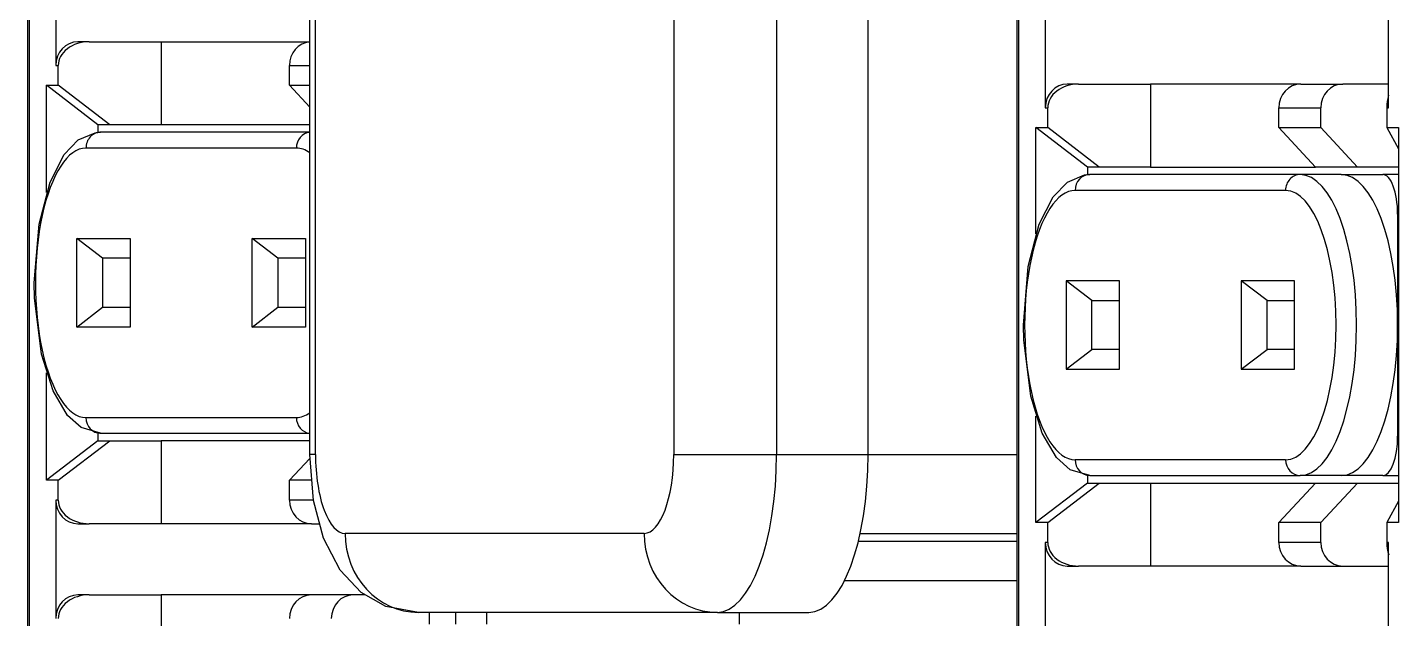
# Model space of a CAD drawing. Header units: inches. Extents: x 47316 to 59086, y 3141 to 11743.
# Drawn here: x 51901.51 to 51908.48, y 8983.1 to 8986.11 of the extents above; entities that cross this region are included whole.
import ezdxf

# ---------------------------------------------------------------- set-up
doc = ezdxf.new("R2010")
doc.units = ezdxf.units.IN
doc.header["$MEASUREMENT"] = 0
doc.layers.add('___SHELL', color=7, linetype='Continuous')

msp = doc.modelspace()

# ---------------------------------------------------------------- linework, layer by layer
at = {"layer": '___SHELL', "color": 0, "linetype": 'ByBlock', "lineweight": -2}
for p, q in [((51901.5078, 8992.4727), (51901.5078, 8982.0712)), ((51901.5166, 8992.4727), (51901.5166, 8982.0712)), ((51906.5374, 8991.2422), (51906.5374, 8969.511)), ((51906.5462, 8991.2422), (51906.5462, 8969.511)), ((51901.7662, 8985.5359), (51901.8524, 8985.5723)), ((51901.8524, 8985.5723), (51901.8797, 8985.5744)), ((51901.6946, 8985.4616), (51901.7662, 8985.5359)), ((51901.623, 8985.3217), (51901.6946, 8985.4616)), ((51901.5671, 8985.1073), (51901.623, 8985.3217)), ((51906.7226, 8985.2467), (51906.7942, 8985.321)), ((51906.7942, 8985.321), (51906.8804, 8985.3574)), ((51906.8804, 8985.3574), (51906.9077, 8985.3595)), ((51906.651, 8985.1068), (51906.7226, 8985.2467)), ((51901.5427, 8984.8092), (51901.5671, 8985.1073)), ((51906.5951, 8984.8924), (51906.651, 8985.1068)), ((51906.5708, 8984.5943), (51906.5951, 8984.8924)), ((51901.5443, 8984.7328), (51901.5427, 8984.8092)), ((51901.5795, 8984.4471), (51901.5443, 8984.7328)), ((51906.5723, 8984.5179), (51906.5708, 8984.5943)), ((51906.6075, 8984.2322), (51906.5723, 8984.5179)), ((51901.6379, 8984.2598), (51901.5795, 8984.4471)), ((51901.711, 8984.1353), (51901.6379, 8984.2598)), ((51906.6659, 8984.0449), (51906.6075, 8984.2322)), ((51901.7809, 8984.0728), (51901.711, 8984.1353)), ((51901.8797, 8984.044), (51901.7809, 8984.0728)), ((51906.739, 8983.9204), (51906.6659, 8984.0449)), ((51902.9622, 8983.7023), (51902.9428, 8983.9369)), ((51906.8089, 8983.8579), (51906.739, 8983.9204)), ((51906.9077, 8983.8291), (51906.8089, 8983.8579)), ((51903.0126, 8983.5115), (51902.9622, 8983.7023)), ((51903.0974, 8983.3489), (51903.0126, 8983.5115)), ((51903.2048, 8983.2354), (51903.0974, 8983.3489)), ((51903.3296, 8983.1643), (51903.2048, 8983.2354)), ((51903.495, 8983.1336), (51903.3296, 8983.1643))]:
    msp.add_line(p, q, dxfattribs=at)
at = {"layer": '___SHELL', "color": 0, "linetype": 'ByBlock', "lineweight": -2, "ltscale": 0.2}
for p, q in [((51902.9428, 8983.9369), (51902.9428, 8987.1504)), ((51902.9721, 8983.9369), (51902.9721, 8987.1504)), ((51904.7928, 8987.1504), (51904.7928, 8983.9369)), ((51905.3157, 8987.1504), (51905.3157, 8983.9369)), ((51905.7813, 8983.9369), (51905.7813, 8987.1504))]:
    msp.add_line(p, q, dxfattribs=at)
at = {"layer": '___SHELL', "color": 0, "linetype": 'ByBlock', "lineweight": -2, "ltscale": 0.0375}
for p, q in [((51901.652, 8986.5164), (51901.652, 8985.9139)), ((51906.6816, 8986.3015), (51906.6816, 8985.699)), ((51908.4271, 8985.699), (51908.4271, 8986.3015)), ((51901.652, 8983.7046), (51901.652, 8983.1021)), ((51906.6816, 8983.4897), (51906.6816, 8982.8872)), ((51908.4271, 8982.8872), (51908.4271, 8983.4897))]:
    msp.add_line(p, q, dxfattribs=at)
at = {"layer": '___SHELL', "color": 0, "linetype": 'ByBlock', "lineweight": -2, "ltscale": 0.003607}
for p, q in [((51901.8217, 8986.0343), (51901.7638, 8986.0343)), ((51906.8512, 8985.8195), (51906.7933, 8985.8195)), ((51901.7638, 8983.5841), (51901.8217, 8983.5841)), ((51906.7933, 8983.3692), (51906.8512, 8983.3692)), ((51901.8217, 8983.2226), (51901.7638, 8983.2226))]:
    msp.add_line(p, q, dxfattribs=at)
at = {"layer": '___SHELL', "color": 0, "linetype": 'ByBlock', "lineweight": -2, "ltscale": 0.022778}
for p, q in [((51901.8217, 8986.0343), (51902.1877, 8986.0343)), ((51902.1877, 8983.5841), (51901.8217, 8983.5841)), ((51901.8217, 8983.2226), (51902.1877, 8983.2226))]:
    msp.add_line(p, q, dxfattribs=at)
at = {"layer": '___SHELL', "color": 0, "linetype": 'ByBlock', "lineweight": -2, "ltscale": 0.046994}
for p, q in [((51902.1877, 8986.0343), (51902.9428, 8986.0343)), ((51902.9428, 8985.6126), (51902.1877, 8985.6126)), ((51902.9428, 8984.0059), (51902.1877, 8984.0059))]:
    msp.add_line(p, q, dxfattribs=at)
at = {"layer": '___SHELL', "color": 0, "linetype": 'ByBlock', "lineweight": -2, "ltscale": 0.026248}
for p, q in [((51902.1877, 8986.0343), (51902.1877, 8985.6126)), ((51902.1877, 8983.2226), (51902.1877, 8982.8008))]:
    msp.add_line(p, q, dxfattribs=at)
at = {"layer": '___SHELL', "color": 0, "linetype": 'ByBlock', "lineweight": -2, "ltscale": 0.000796509}
for p, q in [((51901.652, 8985.9139), (51901.6648, 8985.9139)), ((51906.6816, 8985.699), (51906.6944, 8985.699)), ((51901.6648, 8983.7046), (51901.652, 8983.7046)), ((51906.6944, 8983.4897), (51906.6816, 8983.4897))]:
    msp.add_line(p, q, dxfattribs=at)
at = {"layer": '___SHELL', "color": 0, "linetype": 'ByBlock', "lineweight": -2, "ltscale": 0.00625}
for p, q in [((51901.6648, 8985.8135), (51901.6648, 8985.9139)), ((51902.8395, 8985.8135), (51902.8395, 8985.9139)), ((51906.6944, 8985.5985), (51906.6944, 8985.699)), ((51907.869, 8985.5985), (51907.869, 8985.699)), ((51908.0819, 8985.5985), (51908.0819, 8985.699)), ((51908.4173, 8985.699), (51908.4173, 8985.5985)), ((51901.6648, 8983.7046), (51901.6648, 8983.805)), ((51902.8395, 8983.7046), (51902.8395, 8983.805)), ((51906.6944, 8983.4897), (51906.6944, 8983.5901)), ((51907.869, 8983.4897), (51907.869, 8983.5901)), ((51908.0819, 8983.4897), (51908.0819, 8983.5901)), ((51908.4173, 8983.5901), (51908.4173, 8983.4897))]:
    msp.add_line(p, q, dxfattribs=at)
at = {"layer": '___SHELL', "color": 0, "linetype": 'ByBlock', "lineweight": -2, "ltscale": 0.006427}
for p, q in [((51902.8395, 8985.9139), (51902.9428, 8985.9139)), ((51902.8395, 8985.8135), (51902.9428, 8985.8135))]:
    msp.add_line(p, q, dxfattribs=at)
at = {"layer": '___SHELL', "color": 0, "linetype": 'ByBlock', "lineweight": -2, "ltscale": 0.033963}
msp.add_line((51901.6047, 8985.2678), (51901.6047, 8985.8135), dxfattribs=at)
at = {"layer": '___SHELL', "color": 0, "linetype": 'ByBlock', "lineweight": -2, "ltscale": 0.003745}
for p, q in [((51901.6047, 8985.8135), (51901.6648, 8985.8135)), ((51901.9263, 8985.6126), (51901.8661, 8985.6126)), ((51901.8661, 8984.0059), (51901.9263, 8984.0059)), ((51901.6648, 8983.805), (51901.6047, 8983.805))]:
    msp.add_line(p, q, dxfattribs=at)
at = {"layer": '___SHELL', "color": 0, "linetype": 'ByBlock', "lineweight": -2, "ltscale": 0.020519}
for p, q in [((51901.8661, 8985.6126), (51901.6047, 8985.8135)), ((51901.9263, 8985.6126), (51901.6648, 8985.8135)), ((51906.8956, 8985.3977), (51906.6342, 8985.5985)), ((51906.9558, 8985.3977), (51906.6944, 8985.5985)), ((51901.8661, 8984.0059), (51901.6047, 8983.805)), ((51901.6648, 8983.805), (51901.9263, 8984.0059)), ((51906.8956, 8983.791), (51906.6342, 8983.5901)), ((51906.6944, 8983.5901), (51906.9558, 8983.791))]:
    msp.add_line(p, q, dxfattribs=at)
at = {"layer": '___SHELL', "color": 0, "linetype": 'ByBlock', "lineweight": -2, "ltscale": 0.009456}
msp.add_line((51902.9428, 8985.702), (51902.8395, 8985.8135), dxfattribs=at)
at = {"layer": '___SHELL', "color": 0, "linetype": 'ByBlock', "lineweight": -2, "ltscale": 0.022781}
for p, q in [((51906.8512, 8985.8195), (51907.2173, 8985.8195)), ((51907.2173, 8983.3692), (51906.8512, 8983.3692))]:
    msp.add_line(p, q, dxfattribs=at)
at = {"layer": '___SHELL', "color": 0, "linetype": 'ByBlock', "lineweight": -2, "ltscale": 0.047519}
for p, q in [((51907.9808, 8985.8195), (51907.2173, 8985.8195)), ((51902.9512, 8983.5841), (51902.1877, 8983.5841)), ((51907.9808, 8983.3692), (51907.2173, 8983.3692)), ((51902.9512, 8983.2226), (51902.1877, 8983.2226))]:
    msp.add_line(p, q, dxfattribs=at)
at = {"layer": '___SHELL', "color": 0, "linetype": 'ByBlock', "lineweight": -2, "ltscale": 0.026251}
for p, q in [((51907.2173, 8985.8195), (51907.2173, 8985.3977)), ((51902.1877, 8984.0059), (51902.1877, 8983.5841)), ((51907.2173, 8983.791), (51907.2173, 8983.3692))]:
    msp.add_line(p, q, dxfattribs=at)
at = {"layer": '___SHELL', "color": 0, "linetype": 'ByBlock', "lineweight": -2, "ltscale": 0.013251}
for p, q in [((51907.9808, 8985.8195), (51908.1937, 8985.8195)), ((51907.869, 8985.699), (51908.0819, 8985.699)), ((51907.869, 8985.5985), (51908.0819, 8985.5985)), ((51908.2682, 8985.3977), (51908.0553, 8985.3977)), ((51908.0553, 8983.791), (51908.2682, 8983.791)), ((51908.0819, 8983.5901), (51907.869, 8983.5901)), ((51908.0819, 8983.4897), (51907.869, 8983.4897)), ((51907.9808, 8983.3692), (51908.1937, 8983.3692)), ((51903.1641, 8983.2226), (51902.9512, 8983.2226))]:
    msp.add_line(p, q, dxfattribs=at)
at = {"layer": '___SHELL', "color": 0, "linetype": 'ByBlock', "lineweight": -2, "ltscale": 0.014526}
for p, q in [((51908.4271, 8985.8195), (51908.1937, 8985.8195)), ((51908.1937, 8983.3692), (51908.4271, 8983.3692))]:
    msp.add_line(p, q, dxfattribs=at)
at = {"layer": '___SHELL', "color": 0, "linetype": 'ByBlock', "lineweight": -2, "ltscale": 0.000610352}
for p, q in [((51908.4173, 8985.699), (51908.4271, 8985.699)), ((51908.4271, 8983.4897), (51908.4173, 8983.4897))]:
    msp.add_line(p, q, dxfattribs=at)
at = {"layer": '___SHELL', "color": 0, "linetype": 'ByBlock', "lineweight": -2, "ltscale": 0.002502}
msp.add_line((51901.8661, 8985.6126), (51901.8661, 8985.5724), dxfattribs=at)
at = {"layer": '___SHELL', "color": 0, "linetype": 'ByBlock', "lineweight": -2, "ltscale": 0.000177002}
for p, q in [((51901.8797, 8985.5744), (51901.8768, 8985.5744)), ((51906.9048, 8985.3595), (51906.9077, 8985.3595)), ((51901.8768, 8984.044), (51901.8797, 8984.044))]:
    msp.add_line(p, q, dxfattribs=at)
at = {"layer": '___SHELL', "color": 0, "linetype": 'ByBlock', "lineweight": -2, "ltscale": 0.066168}
for p, q in [((51902.9428, 8985.5744), (51901.8797, 8985.5744)), ((51901.8797, 8984.044), (51902.9428, 8984.044))]:
    msp.add_line(p, q, dxfattribs=at)
at = {"layer": '___SHELL', "color": 0, "linetype": 'ByBlock', "lineweight": -2, "ltscale": 0.016272}
for p, q in [((51902.1877, 8985.6126), (51901.9263, 8985.6126)), ((51907.2173, 8985.3977), (51906.9558, 8985.3977)), ((51901.9263, 8984.0059), (51902.1877, 8984.0059)), ((51906.9558, 8983.791), (51907.2173, 8983.791))]:
    msp.add_line(p, q, dxfattribs=at)
at = {"layer": '___SHELL', "color": 0, "linetype": 'ByBlock', "lineweight": -2, "ltscale": 0.033661}
msp.add_line((51906.6342, 8985.0577), (51906.6342, 8985.5985), dxfattribs=at)
at = {"layer": '___SHELL', "color": 0, "linetype": 'ByBlock', "lineweight": -2, "ltscale": 0.003748}
for p, q in [((51906.6342, 8985.5985), (51906.6944, 8985.5985)), ((51908.4173, 8985.5985), (51908.4775, 8985.5985)), ((51906.9558, 8985.3977), (51906.8956, 8985.3977)), ((51906.8956, 8983.791), (51906.9558, 8983.791)), ((51906.6944, 8983.5901), (51906.6342, 8983.5901)), ((51908.4775, 8983.5901), (51908.4173, 8983.5901))]:
    msp.add_line(p, q, dxfattribs=at)
at = {"layer": '___SHELL', "color": 0, "linetype": 'ByBlock', "lineweight": -2, "ltscale": 0.017047}
for p, q in [((51907.869, 8985.5985), (51908.0553, 8985.3977)), ((51908.0819, 8985.5985), (51908.2682, 8985.3977)), ((51908.0553, 8983.791), (51907.869, 8983.5901)), ((51908.2682, 8983.791), (51908.0819, 8983.5901))]:
    msp.add_line(p, q, dxfattribs=at)
at = {"layer": '___SHELL', "color": 0, "linetype": 'ByBlock', "lineweight": -2, "ltscale": 0.007745}
for p, q in [((51908.4173, 8985.5985), (51908.4775, 8985.4896)), ((51908.4775, 8983.699), (51908.4173, 8983.5901))]:
    msp.add_line(p, q, dxfattribs=at)
at = {"layer": '___SHELL', "color": 0, "linetype": 'ByBlock', "lineweight": -2, "ltscale": 0.125}
msp.add_line((51908.4775, 8985.5985), (51908.4775, 8983.5901), dxfattribs=at)
at = {"layer": '___SHELL', "color": 0, "linetype": 'ByBlock', "lineweight": -2, "ltscale": 0.066586}
for p, q in [((51902.875, 8985.4941), (51901.8052, 8985.4941)), ((51907.9775, 8985.3595), (51906.9077, 8985.3595)), ((51907.9031, 8985.2792), (51906.8332, 8985.2792)), ((51901.8052, 8984.1243), (51902.875, 8984.1243)), ((51907.9031, 8983.9095), (51906.8332, 8983.9095)), ((51906.9077, 8983.8291), (51907.9775, 8983.8291))]:
    msp.add_line(p, q, dxfattribs=at)
at = {"layer": '___SHELL', "color": 0, "linetype": 'ByBlock', "lineweight": -2, "ltscale": 0.002469}
msp.add_line((51906.8956, 8985.3977), (51906.8956, 8985.358), dxfattribs=at)
at = {"layer": '___SHELL', "color": 0, "linetype": 'ByBlock', "lineweight": -2, "ltscale": 0.052155}
for p, q in [((51907.2173, 8985.3977), (51908.0553, 8985.3977)), ((51907.2173, 8983.791), (51908.0553, 8983.791))]:
    msp.add_line(p, q, dxfattribs=at)
at = {"layer": '___SHELL', "color": 0, "linetype": 'ByBlock', "lineweight": -2, "ltscale": 0.013028}
for p, q in [((51908.4775, 8985.3977), (51908.2682, 8985.3977)), ((51908.2682, 8983.791), (51908.4775, 8983.791))]:
    msp.add_line(p, q, dxfattribs=at)
at = {"layer": '___SHELL', "color": 0, "linetype": 'ByBlock', "lineweight": -2, "ltscale": 0.012979}
for p, q in [((51908.1861, 8985.3595), (51907.9775, 8985.3595)), ((51908.1861, 8983.8291), (51907.9775, 8983.8291))]:
    msp.add_line(p, q, dxfattribs=at)
at = {"layer": '___SHELL', "color": 0, "linetype": 'ByBlock', "lineweight": -2, "ltscale": 0.013159}
for p, q in [((51908.1861, 8985.3595), (51908.3975, 8985.3595)), ((51908.3975, 8983.8291), (51908.1861, 8983.8291))]:
    msp.add_line(p, q, dxfattribs=at)
at = {"layer": '___SHELL', "color": 0, "linetype": 'ByBlock', "lineweight": -2, "ltscale": 0.004977}
for p, q in [((51908.4775, 8985.3595), (51908.3975, 8985.3595)), ((51908.3975, 8983.8291), (51908.4775, 8983.8291))]:
    msp.add_line(p, q, dxfattribs=at)
at = {"layer": '___SHELL', "color": 0, "linetype": 'ByBlock', "lineweight": -2, "ltscale": 0.035126}
for p, q in [((51908.4727, 8985.1587), (51908.4727, 8984.5943)), ((51908.4727, 8984.5943), (51908.4727, 8984.0299))]:
    msp.add_line(p, q, dxfattribs=at)
at = {"layer": '___SHELL', "color": 0, "linetype": 'ByBlock', "lineweight": -2, "ltscale": 0.000296021}
for p, q in [((51908.4727, 8985.1587), (51908.4775, 8985.1587)), ((51908.4775, 8984.0299), (51908.4727, 8984.0299))]:
    msp.add_line(p, q, dxfattribs=at)
at = {"layer": '___SHELL', "color": 0, "linetype": 'ByBlock', "lineweight": -2, "ltscale": 0.016858}
for p, q in [((51901.7593, 8985.0342), (51902.0301, 8985.0342)), ((51902.6501, 8985.0342), (51902.9209, 8985.0342)), ((51907.0582, 8984.8193), (51906.7873, 8984.8193)), ((51907.949, 8984.8193), (51907.6781, 8984.8193)), ((51902.0301, 8984.5843), (51901.7593, 8984.5843)), ((51902.9209, 8984.5843), (51902.6501, 8984.5843)), ((51906.7873, 8984.3694), (51907.0582, 8984.3694)), ((51907.6781, 8984.3694), (51907.949, 8984.3694))]:
    msp.add_line(p, q, dxfattribs=at)
at = {"layer": '___SHELL', "color": 0, "linetype": 'ByBlock', "lineweight": -2, "ltscale": 0.028}
for p, q in [((51901.7593, 8984.5843), (51901.7593, 8985.0342)), ((51902.0301, 8985.0342), (51902.0301, 8984.5843)), ((51902.6501, 8984.5843), (51902.6501, 8985.0342)), ((51902.9209, 8985.0342), (51902.9209, 8984.5843)), ((51907.0582, 8984.3694), (51907.0582, 8984.8193)), ((51907.6781, 8984.8193), (51907.6781, 8984.3694)), ((51907.949, 8984.3694), (51907.949, 8984.8193))]:
    msp.add_line(p, q, dxfattribs=at)
at = {"layer": '___SHELL', "color": 0, "linetype": 'ByBlock', "lineweight": -2, "ltscale": 0.010259}
for p, q in [((51901.89, 8984.9337), (51901.7593, 8985.0342)), ((51902.7808, 8984.9337), (51902.6501, 8985.0342)), ((51906.918, 8984.7189), (51906.7873, 8984.8193)), ((51907.8088, 8984.7189), (51907.6781, 8984.8193)), ((51901.7593, 8984.5843), (51901.89, 8984.6847)), ((51902.6501, 8984.5843), (51902.7808, 8984.6847)), ((51906.7873, 8984.3694), (51906.918, 8984.4698)), ((51907.6781, 8984.3694), (51907.8088, 8984.4698))]:
    msp.add_line(p, q, dxfattribs=at)
at = {"layer": '___SHELL', "color": 0, "linetype": 'ByBlock', "lineweight": -2, "ltscale": 0.008722}
for p, q in [((51902.0301, 8984.9337), (51901.89, 8984.9337)), ((51902.9209, 8984.9337), (51902.7808, 8984.9337)), ((51901.89, 8984.6847), (51902.0301, 8984.6847)), ((51902.7808, 8984.6847), (51902.9209, 8984.6847)), ((51906.918, 8984.7189), (51907.0582, 8984.7189)), ((51907.8088, 8984.7189), (51907.949, 8984.7189)), ((51907.0582, 8984.4698), (51906.918, 8984.4698)), ((51907.949, 8984.4698), (51907.8088, 8984.4698))]:
    msp.add_line(p, q, dxfattribs=at)
at = {"layer": '___SHELL', "color": 0, "linetype": 'ByBlock', "lineweight": -2, "ltscale": 0.0155}
for p, q in [((51901.89, 8984.9337), (51901.89, 8984.6847)), ((51902.7808, 8984.9337), (51902.7808, 8984.6847)), ((51907.8088, 8984.4698), (51907.8088, 8984.7189))]:
    msp.add_line(p, q, dxfattribs=at)
at = {"layer": '___SHELL', "color": 0, "linetype": 'ByBlock', "lineweight": -2, "ltscale": 0.028003}
msp.add_line((51906.7873, 8984.8193), (51906.7873, 8984.3694), dxfattribs=at)
at = {"layer": '___SHELL', "color": 0, "linetype": 'ByBlock', "lineweight": -2, "ltscale": 0.015503}
msp.add_line((51906.918, 8984.4698), (51906.918, 8984.7189), dxfattribs=at)
at = {"layer": '___SHELL', "color": 0, "linetype": 'ByBlock', "lineweight": -2, "ltscale": 0.033966}
msp.add_line((51901.6047, 8983.805), (51901.6047, 8984.3508), dxfattribs=at)
at = {"layer": '___SHELL', "color": 0, "linetype": 'ByBlock', "lineweight": -2, "ltscale": 0.033664}
msp.add_line((51906.6342, 8983.5901), (51906.6342, 8984.131), dxfattribs=at)
at = {"layer": '___SHELL', "color": 0, "linetype": 'ByBlock', "lineweight": -2, "ltscale": 0.002408}
msp.add_line((51901.8661, 8984.0446), (51901.8661, 8984.0059), dxfattribs=at)
at = {"layer": '___SHELL', "color": 0, "linetype": 'ByBlock', "lineweight": -2, "ltscale": 0.009467}
msp.add_line((51902.943, 8983.9166), (51902.8395, 8983.805), dxfattribs=at)
at = {"layer": '___SHELL', "color": 0, "linetype": 'ByBlock', "lineweight": -2, "ltscale": 0.001822}
msp.add_line((51902.9721, 8983.9369), (51902.9428, 8983.9369), dxfattribs=at)
at = {"layer": '___SHELL', "color": 0, "linetype": 'ByBlock', "lineweight": -2, "ltscale": 0.032544}
msp.add_line((51904.7928, 8983.9369), (51905.3157, 8983.9369), dxfattribs=at)
at = {"layer": '___SHELL', "color": 0, "linetype": 'ByBlock', "lineweight": -2, "ltscale": 0.028976}
msp.add_line((51905.3157, 8983.9369), (51905.7813, 8983.9369), dxfattribs=at)
at = {"layer": '___SHELL', "color": 0, "linetype": 'ByBlock', "lineweight": -2, "ltscale": 0.047058}
msp.add_line((51905.7813, 8983.9369), (51906.5374, 8983.9369), dxfattribs=at)
at = {"layer": '___SHELL', "color": 0, "linetype": 'ByBlock', "lineweight": -2, "ltscale": 0.002402}
msp.add_line((51906.8956, 8983.8295), (51906.8956, 8983.791), dxfattribs=at)
at = {"layer": '___SHELL', "color": 0, "linetype": 'ByBlock', "lineweight": -2, "ltscale": 0.000109906}
msp.add_line((51906.9048, 8983.8291), (51906.9031, 8983.8292), dxfattribs=at)
at = {"layer": '___SHELL', "color": 0, "linetype": 'ByBlock', "lineweight": -2, "ltscale": 0.000170898}
msp.add_line((51906.9076, 8983.8291), (51906.9048, 8983.8291), dxfattribs=at)
at = {"layer": '___SHELL', "color": 0, "linetype": 'ByBlock', "lineweight": -2, "ltscale": 0.006799}
msp.add_line((51902.9488, 8983.805), (51902.8395, 8983.805), dxfattribs=at)
at = {"layer": '___SHELL', "color": 0, "linetype": 'ByBlock', "lineweight": -2, "ltscale": 0.00762}
msp.add_line((51902.962, 8983.7046), (51902.8395, 8983.7046), dxfattribs=at)
at = {"layer": '___SHELL', "color": 0, "linetype": 'ByBlock', "lineweight": -2, "ltscale": 0.002347}
msp.add_line((51902.9512, 8983.5841), (51902.9889, 8983.5841), dxfattribs=at)
at = {"layer": '___SHELL', "color": 0, "linetype": 'ByBlock', "lineweight": -2, "ltscale": 0.094586}
msp.add_line((51904.6423, 8983.5352), (51903.1226, 8983.5352), dxfattribs=at)
at = {"layer": '___SHELL', "color": 0, "linetype": 'ByBlock', "lineweight": -2, "ltscale": 0.050146}
msp.add_line((51905.7317, 8983.4951), (51906.5374, 8983.4951), dxfattribs=at)
at = {"layer": '___SHELL', "color": 0, "linetype": 'ByBlock', "lineweight": -2, "ltscale": 0.04957}
msp.add_line((51905.7409, 8983.5352), (51906.5374, 8983.5352), dxfattribs=at)
at = {"layer": '___SHELL', "color": 0, "linetype": 'ByBlock', "lineweight": -2, "ltscale": 0.054553}
msp.add_line((51906.5374, 8983.2942), (51905.6608, 8983.2942), dxfattribs=at)
at = {"layer": '___SHELL', "color": 0, "linetype": 'ByBlock', "lineweight": -2, "ltscale": 0.003595}
msp.add_line((51903.2219, 8983.2226), (51903.1641, 8983.2226), dxfattribs=at)
at = {"layer": '___SHELL', "color": 0, "linetype": 'ByBlock', "lineweight": -2, "ltscale": 0.094589}
msp.add_line((51905.0148, 8983.1336), (51903.495, 8983.1336), dxfattribs=at)
at = {"layer": '___SHELL', "color": 0, "linetype": 'ByBlock', "lineweight": -2, "ltscale": 0.003751}
for p, q in [((51903.551, 8983.0733), (51903.551, 8983.1336)), ((51903.6849, 8983.0733), (51903.6849, 8983.1336)), ((51903.8418, 8983.1336), (51903.8418, 8983.0733)), ((51905.1267, 8983.0733), (51905.1267, 8983.1336))]:
    msp.add_line(p, q, dxfattribs=at)
at = {"layer": '___SHELL', "color": 0, "linetype": 'ByBlock', "lineweight": -2, "ltscale": 0.028973}
msp.add_line((51905.0148, 8983.1336), (51905.4803, 8983.1336), dxfattribs=at)
at = {"layer": '___SHELL', "color": 0, "linetype": 'ByBlock', "lineweight": -2}
for centre, start, end in [((51908.6139, 8985.7011), 161.83044, 180.60673), ((51908.6139, 8983.4877), 179.41373, 198.18784)]:
    msp.add_arc(centre, 0.1966, start, end, dxfattribs=at)
for centre, major_axis, ratio, start_param, end_param in [((51901.7638, 8985.9139), (0, 0.1205), 0.927184, 0, 1.570796), ((51901.8217, 8985.9139), (0.1569, 0), 0.768173, 1.570796, 3.141593), ((51902.9512, 8985.9139), (0, -0.1205), 0.927184, 3.217028, 4.712389), ((51906.7933, 8985.699), (0, -0.1205), 0.927184, 3.141593, 4.712389), ((51906.8512, 8985.699), (0.1569, 0), 0.768173, 1.570796, 3.141593), ((51907.9808, 8985.699), (0, -0.1205), 0.927184, 3.141593, 4.712389), ((51908.1937, 8985.699), (0, -0.1205), 0.927184, 3.141593, 4.712389), ((51901.8797, 8985.4941), (0, -0.0803), 0.927184, 3.141592, 4.712389), ((51901.8768, 8985.3736), (0, 0.2008), 0.374607, 0, 0.023163), ((51902.9495, 8985.4941), (0, 0.0803), 0.927184, 0.090061, 1.570796), ((51901.8052, 8984.8092), (0, 0.6849), 0.374607, 0, 3.141593), ((51902.875, 8984.8092), (0, 0.6849), 0.374607, 6.015754, 6.283185), ((51906.9077, 8985.2792), (0, 0.0803), 0.927184, 6.283185, 7.853981), ((51906.9048, 8985.1587), (0, -0.2008), 0.374607, 3.141593, 3.164755), ((51907.9775, 8985.2792), (0, -0.0803), 0.927184, 3.141592, 4.712389), ((51907.9775, 8984.5943), (0, 0.7652), 0.374607, 3.141593, 6.283185), ((51908.1861, 8984.5943), (0, 0.7652), 0.374607, 3.141593, 6.283185), ((51908.3975, 8985.1587), (0, -0.2008), 0.374607, 1.570796, 3.141593), ((51906.8332, 8984.5943), (0, 0.6849), 0.374607, 0, 3.141593), ((51907.9031, 8984.5943), (0, 0.6849), 0.374607, 3.141593, 6.283185), ((51901.8797, 8984.1243), (0, 0.0803), 0.927184, 1.570796, 3.141592), ((51902.875, 8984.8092), (0, 0.6849), 0.374607, 3.141593, 3.409026), ((51902.9495, 8984.1243), (0, -0.0803), 0.927184, 4.712389, 6.193124), ((51901.8768, 8984.2449), (0, 0.2008), 0.374607, 3.118628, 3.141593), ((51908.3975, 8984.0299), (0, -0.2008), 0.374607, 0, 1.570796), ((51903.1226, 8983.9369), (0, 0.4017), 0.374607, 1.570796, 3.141593), ((51904.6423, 8983.9369), (0, 0.4017), 0.374607, 3.141593, 4.712389), ((51905.0148, 8983.9369), (0, -0.8034), 0.374607, 0, 1.570796), ((51905.4803, 8983.9369), (0, -0.8034), 0.374607, 0, 1.570796), ((51906.9077, 8983.9095), (0, -0.0803), 0.927184, 4.712389, 6.283185), ((51907.9775, 8983.9095), (0, 0.0803), 0.927184, 1.570796, 3.141592), ((51901.7638, 8983.7046), (0, -0.1205), 0.927184, 4.712389, 6.283185), ((51901.8217, 8983.7046), (0.1569, 0), 0.768173, 3.141591, 4.712389), ((51902.9512, 8983.7046), (0, -0.1205), 0.927184, 4.712389, 6.283185), ((51903.495, 8983.5352), (0, 0.4017), 0.927184, 1.570796, 3.141592), ((51905.0148, 8983.5352), (0, 0.4017), 0.927184, 1.570796, 3.141592), ((51906.7933, 8983.4897), (0, -0.1205), 0.927184, 4.712389, 6.283185), ((51906.8512, 8983.4897), (0.1569, 0), 0.768173, 3.141591, 4.712389), ((51907.9808, 8983.4897), (0, -0.1205), 0.927184, 4.712389, 6.283185), ((51908.1937, 8983.4897), (0, -0.1205), 0.927184, 4.712389, 6.283185), ((51901.7638, 8983.1021), (0, 0.1205), 0.927184, 0, 1.570796), ((51901.8217, 8983.1021), (0.1569, 0), 0.768173, 1.570796, 3.141593), ((51902.9512, 8983.1021), (0, -0.1205), 0.927184, 3.141593, 4.712389), ((51903.1641, 8983.1021), (0, -0.1205), 0.927184, 3.141593, 4.712389)]:
    msp.add_ellipse(centre, major_axis=major_axis, ratio=ratio, start_param=start_param, end_param=end_param, dxfattribs=at)

doc.saveas('drawing.dxf')
